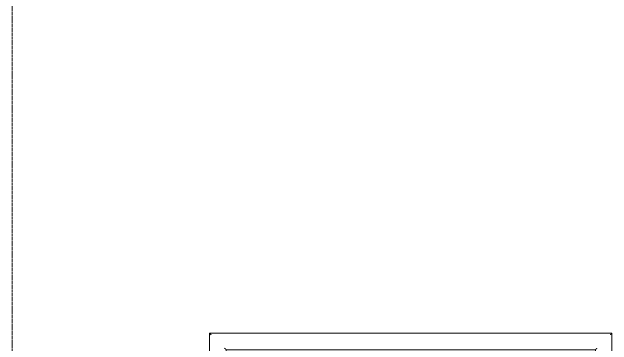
# Model space of a CAD drawing. Header units: inches. Extents: x -4235 to -464, y 9767 to 12347.
# Drawn here: x -3154.3 to -2984.3, y 10913.3 to 11007.5 of the extents above; entities that cross this region are included whole.
import ezdxf

# ---------------------------------------------------------------- set-up
doc = ezdxf.new("R2010")
doc.units = ezdxf.units.IN
doc.header["$MEASUREMENT"] = 0
doc.linetypes.add('Grid Line 1_2_', pattern=[0.875, 0.5, -0.125, 0.125, -0.125])
doc.layers.add('A-FLOR-HRAL', color=11, linetype='Continuous', lineweight=9)
doc.layers.add('S-GRID-1', color=1, linetype='Grid Line 1_2_', lineweight=9)

# ---------------------------------------------------------------- blocks, each defined once
blk = doc.blocks.new('Railing - Baluster_01-2700443-BACKGROUND - 3RD FLOOR')
at = {"layer": 'A-FLOR-HRAL'}
for p, q in [((-0.59, 1.18), (0.59, 1.18)), ((-0.59, 0.59), (-0.59, 1.18)), ((0.59, 1.18), (0.59, 0.59))]:
    blk.add_line(p, q, dxfattribs=at)
blk = doc.blocks.new('Railing - Railing-2700292-BACKGROUND - 3RD FLOOR')
at = {"layer": 'A-FLOR-HRAL'}
for p, q in [((-2984.3, 10916.64), (-3098.35, 10916.64)), ((-3098.35, 10916.64), (-3098.35, 10853.39)), ((-2984.3, 10853.39), (-2984.3, 10916.64)), ((-3093.62, 10911.91), (-2989.02, 10911.91)), ((-3093.62, 10853.39), (-3093.62, 10911.91)), ((-2989.02, 10911.91), (-2989.02, 10853.39)), ((-3097.88, 10853.39), (-3098.35, 10853.39)), ((-3094.1, 10853.39), (-3097.88, 10853.39)), ((-3093.62, 10853.39), (-3094.1, 10853.39)), ((-2988.55, 10853.39), (-2989.02, 10853.39)), ((-2984.77, 10853.39), (-2988.55, 10853.39)), ((-2984.3, 10853.39), (-2984.77, 10853.39))]:
    blk.add_line(p, q, dxfattribs=at)
for points, knots in [([(-3098.35, 10916.64), (-3098.35, 10916.64), (-3098.34, 10916.63), (-3098.31, 10916.6), (-3098.29, 10916.58), (-3098.26, 10916.55), (-3098.23, 10916.52), (-3098.2, 10916.49), (-3098.16, 10916.46), (-3098.12, 10916.41), (-3098.09, 10916.38), (-3098.05, 10916.34), (-3097.98, 10916.27), (-3097.92, 10916.21), (-3097.88, 10916.17)], [0, 0, 0, 0, 0.166667, 0.25, 0.333333, 0.416667, 0.458333, 0.5, 0.583333, 0.666667, 0.708333, 0.75, 0.833333, 1, 1, 1, 1]), ([(-2984.3, 10916.64), (-2984.3, 10916.64), (-2984.31, 10916.63), (-2984.33, 10916.6), (-2984.36, 10916.58), (-2984.39, 10916.55), (-2984.42, 10916.52), (-2984.44, 10916.49), (-2984.48, 10916.46), (-2984.53, 10916.41), (-2984.56, 10916.38), (-2984.6, 10916.34), (-2984.67, 10916.27), (-2984.73, 10916.21), (-2984.77, 10916.17)], [0, 0, 0, 0, 0.166667, 0.25, 0.333333, 0.416667, 0.458333, 0.5, 0.583333, 0.666667, 0.708333, 0.75, 0.833333, 1, 1, 1, 1]), ([(-3094.1, 10912.39), (-3094.05, 10912.35), (-3093.99, 10912.28), (-3093.92, 10912.21), (-3093.87, 10912.16), (-3093.83, 10912.12), (-3093.8, 10912.09), (-3093.77, 10912.06), (-3093.74, 10912.03), (-3093.72, 10912.01), (-3093.69, 10911.98), (-3093.66, 10911.95), (-3093.63, 10911.92), (-3093.62, 10911.91), (-3093.62, 10911.91)], [0, 0, 0, 0, 0.166667, 0.25, 0.333333, 0.375, 0.416667, 0.5, 0.541667, 0.583333, 0.666667, 0.75, 0.833333, 1, 1, 1, 1]), ([(-2988.55, 10912.39), (-2988.59, 10912.35), (-2988.65, 10912.28), (-2988.73, 10912.21), (-2988.78, 10912.16), (-2988.81, 10912.12), (-2988.85, 10912.09), (-2988.88, 10912.06), (-2988.91, 10912.03), (-2988.93, 10912.01), (-2988.96, 10911.98), (-2988.99, 10911.95), (-2989.02, 10911.92), (-2989.02, 10911.92), (-2989.02, 10911.91)], [0, 0, 0, 0, 0.166667, 0.25, 0.333333, 0.375, 0.416667, 0.5, 0.541667, 0.583333, 0.666667, 0.75, 0.833333, 1, 1, 1, 1])]:
    blk.add_open_spline(points, degree=3, knots=knots, dxfattribs=at)
at = {"rotation": 180}
blk.add_blockref('Railing - Baluster_01-2700443-BACKGROUND - 3RD FLOOR', (-2986.66, 10853.98), dxfattribs=at)

msp = doc.modelspace()

# ---------------------------------------------------------------- linework, layer by layer
at = {"layer": 'S-GRID-1'}
msp.add_line((-3154.32, 9836.18), (-3154.32, 12297.93), dxfattribs=at)

# ---------------------------------------------------------------- block references
at = {"layer": 'A-FLOR-HRAL'}
msp.add_blockref('Railing - Railing-2700292-BACKGROUND - 3RD FLOOR', (0, 0), dxfattribs=at)

doc.saveas('drawing.dxf')
